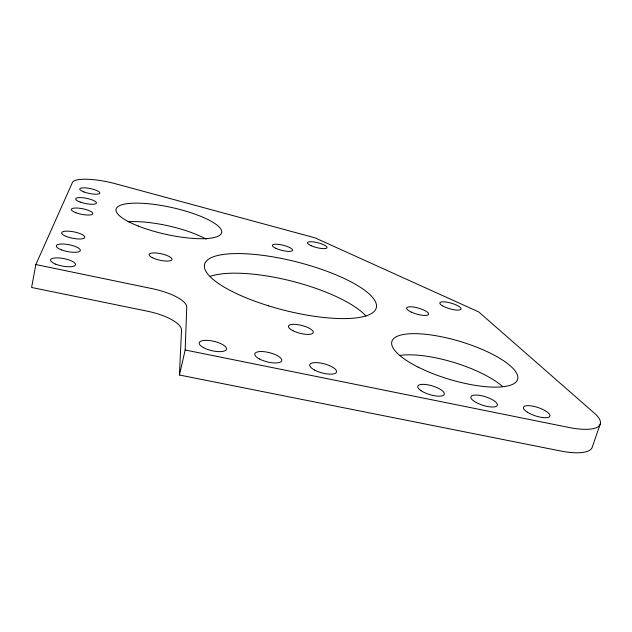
<?xml version="1.0" encoding="UTF-8"?>
<svg xmlns="http://www.w3.org/2000/svg" width="632" height="632" viewBox="0 0 632 632"><rect width="100%" height="100%" fill="white"/><g stroke="black" fill="none" stroke-linecap="round" stroke-linejoin="round"><path stroke-width="0.95" d="M179.433 375.013L185.176 349.994L186.748 307.381A36.885 11.684 12.1 0 0 152.201 288.658L35.858 264.547L31.6 287.473L147.303 311.181A36.664 12.285 12 0 1 181.526 330.346L179.433 375.013L560.608 450.987A46.42 15.034 18.9 0 0 592.445 446.532L600.4 423.535M35.858 264.547L72.443 182.435A34.294 8.2 11.8 0 1 115.427 183.738L314.886 237.806L478.732 311.932L594.357 413.162A46.713 14.307 18.6 0 1 568.579 427.398L185.176 349.994M210.124 276.382A88.077 26.275 14.2 0 1 292.174 281.232A88.077 26.275 14.2 0 1 366.007 316.126M399.669 355.437A65.278 20.706 17 0 1 502.361 386.318M128.051 221.761A53.839 14.465 12.4 0 1 206.15 239.18M268.403 305.793L262.873 304.016A88.551 24.956 14.2 0 1 232.165 253.677A88.551 24.956 14.2 0 1 373.978 299.244A88.551 24.956 14.2 0 1 268.403 305.793M311.078 245.674A10.072 2.481 14.3 0 0 326.918 247.894A10.072 2.481 14.3 0 0 313.812 241.961A10.072 2.481 14.3 0 0 311.078 245.674M84.064 191.994A10.262 2.481 11.6 0 0 99.801 193.155A10.262 2.481 11.6 0 0 85.454 187.894A10.262 2.481 11.6 0 0 84.064 191.994M80.13 202.027A10.602 2.654 11.5 0 0 96.419 203.133A10.602 2.654 11.5 0 0 81.615 197.642A10.602 2.654 11.5 0 0 80.13 202.027M75.927 212.739A10.965 2.836 11.4 0 0 92.801 213.798A10.965 2.836 11.4 0 0 77.515 208.054A10.965 2.836 11.4 0 0 75.927 212.739M66.581 236.558A11.779 3.263 11.2 0 0 84.783 237.458A11.779 3.263 11.2 0 0 68.414 231.162A11.779 3.263 11.2 0 0 66.581 236.558M61.375 249.838A12.229 3.516 11 0 0 80.311 250.635A12.229 3.516 11 0 0 63.342 244.015A12.229 3.516 11 0 0 61.375 249.838M55.75 264.184A12.719 3.8 10.9 0 0 75.484 264.871A12.719 3.8 10.9 0 0 57.875 257.896A12.719 3.8 10.9 0 0 55.75 264.184M152.32 257.666A11.676 3.302 12.4 0 0 171.564 260.155A11.676 3.302 12.4 0 0 157.897 253.179A11.676 3.302 12.4 0 0 152.32 257.666M275.868 248.337A10.412 2.654 14 0 0 292.434 250.62A10.412 2.654 14 0 0 279.17 244.45A10.412 2.654 14 0 0 275.868 248.337M411.345 312.137A11.423 3.128 15.9 0 0 428.583 314.246A11.423 3.128 15.9 0 0 412.878 306.947A11.423 3.128 15.9 0 0 411.345 312.137M292.893 330.686A12.806 4.005 14.5 0 0 313.124 332.93A12.806 4.005 14.5 0 0 296.606 324.5A12.806 4.005 14.5 0 0 292.893 330.686M442.534 305.841A11.044 2.891 16.2 0 0 460.57 309.617A11.044 2.891 16.2 0 0 448.278 302.436A11.044 2.891 16.2 0 0 442.534 305.841M203.37 347.584A13.991 4.787 13.2 0 0 226.114 349.915A13.991 4.787 13.2 0 0 209.058 340.514A13.991 4.787 13.2 0 0 203.37 347.584M259.341 358.921A13.912 4.74 14.2 0 0 281.556 361.149A13.912 4.74 14.2 0 0 263.963 351.676A13.912 4.74 14.2 0 0 259.341 358.921M314.712 370.131A13.857 4.677 15.1 0 0 336.406 372.272A13.857 4.677 15.1 0 0 318.291 362.721A13.857 4.677 15.1 0 0 314.712 370.131M421.015 390.663A13.841 4.535 16.9 0 0 443.632 395.174A13.841 4.535 16.9 0 0 428.496 384.943A13.841 4.535 16.9 0 0 421.015 390.663M474.498 401.502A13.865 4.456 17.7 0 0 496.863 405.957A13.865 4.456 17.7 0 0 481.031 395.624A13.865 4.456 17.7 0 0 474.498 401.502M527.42 412.222A13.92 4.369 18.4 0 0 549.54 416.63A13.92 4.369 18.4 0 0 533.029 406.202A13.92 4.369 18.4 0 0 527.42 412.222M418.194 367.137A65.657 19.687 16.8 0 0 517.553 379.477A65.657 19.687 16.8 0 0 428.425 334.612A65.657 19.687 16.8 0 0 418.194 367.137M138.258 226.051A54.099 13.73 12.5 0 0 221.508 233.161A54.099 13.73 12.5 0 0 146.774 203.607A54.099 13.73 12.5 0 0 138.258 226.051"/></g></svg>
